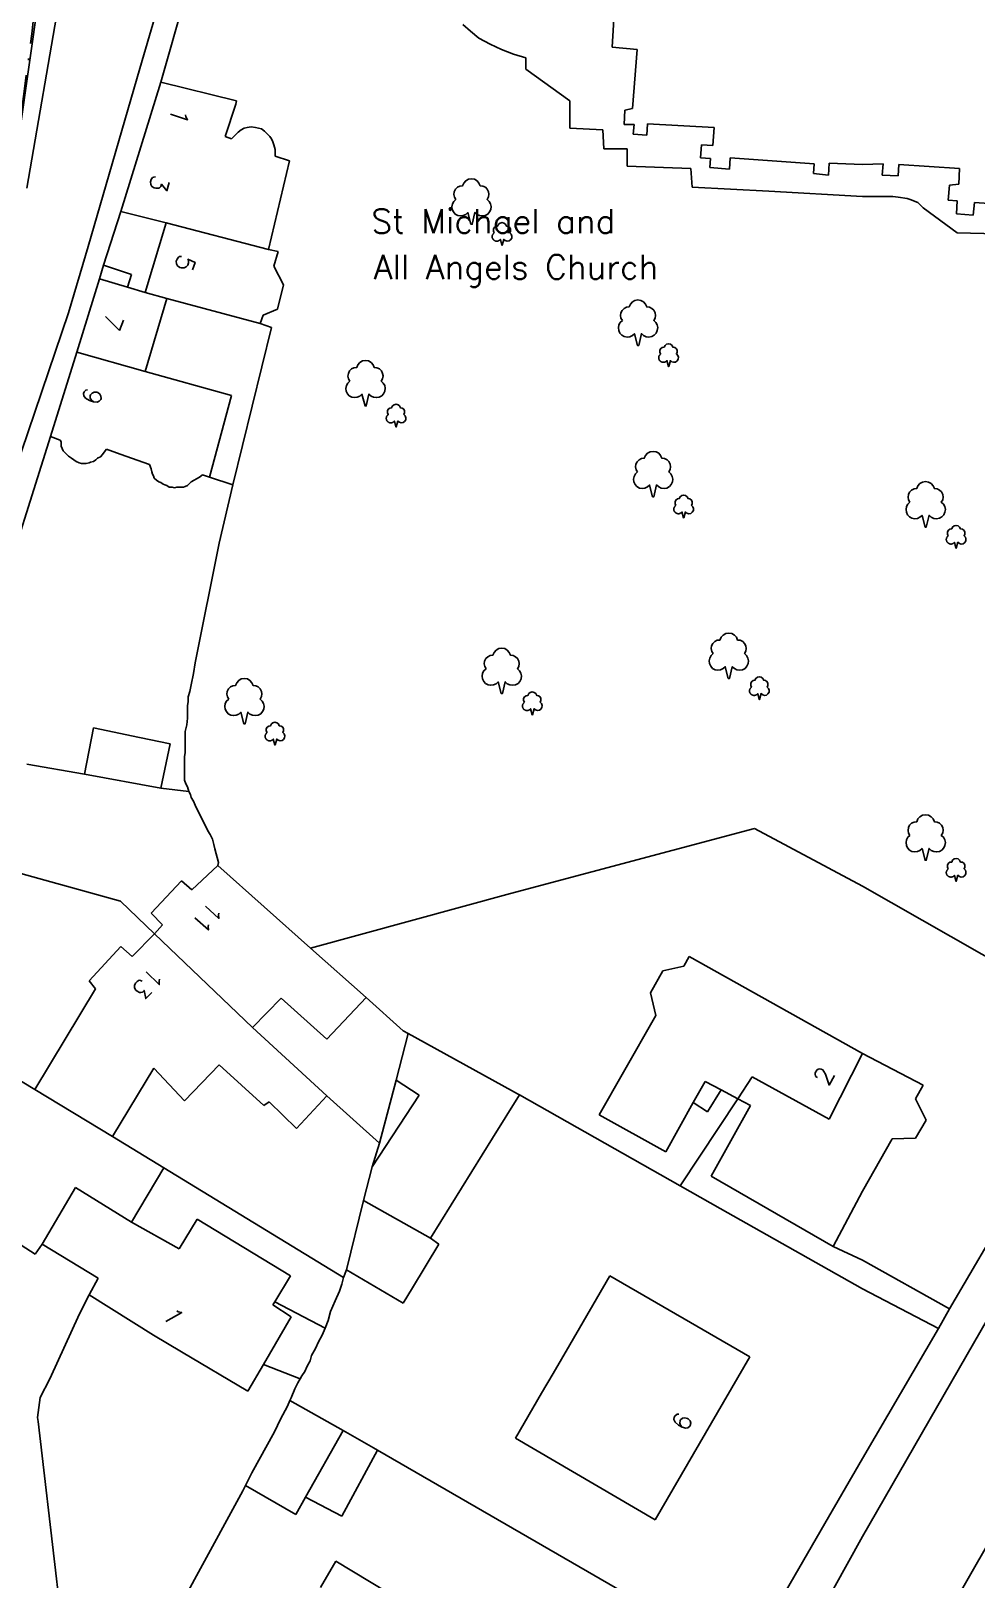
# Model space of a CAD drawing. Extents: x 427500 to 429848, y 434500 to 436505.
# Drawn here: x 427945.1 to 428007.5, y 435855 to 435957.2 of the extents above; entities that cross this region are included whole.
import ezdxf

# ---------------------------------------------------------------- set-up
doc = ezdxf.new("R2010")
doc.units = 0
doc.linetypes.add('Dash-Dot', pattern=[6, 4, -1, 0, -1])
doc.layers.add('LPTIP_Ex_Base', color=8, linetype='Continuous')
doc.styles.add('MtXpl_Romans', font='romans__.ttf')

msp = doc.modelspace()

# ---------------------------------------------------------------- linework, layer by layer
at = {"layer": 'LPTIP_Ex_Base', "color": 251, "true_color": 0x636466}
for p, q in [((427956.5, 435963.95), (427953.65, 435953.85)), ((427952.25, 435954.75), (427954.85, 435963.55)), ((427983.45, 435956.15), (427983.85, 435962.65)), ((427944.29, 435950.35), (427945.82, 435961.11)), ((427947.15, 435960.5), (427944.79, 435946.85)), ((427974.1, 435957.2), (427973.6, 435957.65)), ((427974.65, 435956.75), (427974.1, 435957.2)), ((427975.4, 435956.35), (427974.65, 435956.75)), ((427976.15, 435956), (427975.4, 435956.35)), ((427976.95, 435955.7), (427976.15, 435956)), ((427977.75, 435955.45), (427976.95, 435955.7)), ((427977.75, 435954.7), (427977.75, 435955.45)), ((427985.1, 435956), (427983.45, 435956.15)), ((427984.8, 435952.1), (427985.1, 435956)), ((427948.85, 435943), (427952.25, 435954.75)), ((427980.65, 435952.6), (427977.75, 435954.7)), ((427951, 435945.3), (427953.65, 435953.85)), ((427953.65, 435953.85), (427958.65, 435952.6)), ((427958.59, 435952.4), (427957.9, 435950.25)), ((427958.65, 435952.6), (427958.59, 435952.4)), ((427980.65, 435950.8), (427980.65, 435952.6)), ((427984.25, 435951.05), (427984.3, 435952)), ((427984.3, 435952), (427984.8, 435952.1)), ((427958.3, 435950.1), (427958.75, 435950.55)), ((427958.75, 435950.55), (427958.95, 435950.7)), ((427958.95, 435950.7), (427959.15, 435950.8)), ((427959.15, 435950.8), (427959.35, 435950.85)), ((427959.35, 435950.85), (427959.6, 435950.9)), ((427959.6, 435950.9), (427959.9, 435950.85)), ((427959.9, 435950.85), (427960.3, 435950.75)), ((427960.3, 435950.75), (427960.5, 435950.6)), ((427960.5, 435950.6), (427960.85, 435950.25)), ((427982.85, 435950.7), (427980.65, 435950.8)), ((427982.9, 435949.45), (427982.85, 435950.7)), ((427984.9, 435951.05), (427984.25, 435951.05)), ((427984.85, 435950.4), (427984.9, 435951.05)), ((427985.75, 435950.35), (427984.85, 435950.4)), ((427985.8, 435951.1), (427985.75, 435950.35)), ((427990.2, 435950.85), (427985.8, 435951.1)), ((427990.1, 435949.65), (427990.2, 435950.85)), ((427957.9, 435950.25), (427958.3, 435950.1)), ((427960.85, 435950.25), (427960.95, 435950.1)), ((427960.95, 435950.1), (427961.05, 435949.9)), ((427961.05, 435949.9), (427961.1, 435949.7)), ((427961.1, 435949.7), (427961.2, 435949.4)), ((427961.2, 435949.4), (427961.2, 435948.95)), ((427984.45, 435949.45), (427982.9, 435949.45)), ((427984.45, 435948.3), (427984.45, 435949.45)), ((427989.3, 435948.85), (427989.35, 435949.7)), ((427989.35, 435949.7), (427990.1, 435949.65)), ((427962.15, 435948.65), (427960.75, 435942.8)), ((427961.2, 435948.95), (427962.15, 435948.65)), ((427988.65, 435948.15), (427984.45, 435948.3)), ((427989.95, 435948.8), (427989.3, 435948.85)), ((427989.9, 435948.2), (427989.95, 435948.8)), ((427991.25, 435948.85), (427991.2, 435948.1)), ((427996.8, 435948.45), (427991.25, 435948.85)), ((427996.75, 435947.8), (427996.8, 435948.45)), ((427997.8, 435948.5), (427997.75, 435947.7)), ((428000, 435948.4), (427997.8, 435948.5)), ((428001.35, 435948.45), (428000, 435948.4)), ((428001.3, 435947.7), (428001.35, 435948.45)), ((428002.4, 435948.4), (428002.35, 435947.65)), ((428006.4, 435948.15), (428002.4, 435948.4)), ((427988.75, 435946.9), (427988.65, 435948.15)), ((427991.2, 435948.1), (427989.9, 435948.2)), ((427997.75, 435947.7), (427996.75, 435947.8)), ((428002.35, 435947.65), (428001.3, 435947.7)), ((428006.35, 435947.1), (428006.4, 435948.15)), ((427993.8, 435946.65), (427988.75, 435946.9)), ((428000, 435946.3), (427993.8, 435946.65)), ((428002, 435946.3), (428000, 435946.3)), ((428002.35, 435946.25), (428002, 435946.3)), ((428002.95, 435946.15), (428002.35, 435946.25)), ((428005.65, 435946.05), (428005.75, 435947.05)), ((428005.75, 435947.05), (428006.35, 435947.1)), ((427951, 435945.3), (427949.85, 435941.75)), ((427954, 435944.55), (427951, 435945.3)), ((428003.15, 435946.1), (428002.95, 435946.15)), ((428003.65, 435945.9), (428003.15, 435946.1)), ((428004, 435945.55), (428003.65, 435945.9)), ((428006.25, 435943.9), (428004, 435945.55)), ((428006.25, 435946), (428005.65, 435946.05)), ((428006.2, 435945.15), (428006.25, 435946)), ((428007.4, 435945.9), (428007.3, 435945.05)), ((428009.6, 435945.75), (428007.4, 435945.9)), ((427952.6, 435939.95), (427954, 435944.55)), ((427960.75, 435942.8), (427954, 435944.55)), ((428050.05, 435944.9), (428000, 435857.8)), ((428007.3, 435945.05), (428006.2, 435945.15)), ((428015, 435943.65), (428006.25, 435943.9)), ((427947.55, 435938.6), (427948.85, 435943)), ((427960.75, 435942.8), (427961.4, 435942.65)), ((427961.4, 435942.65), (427961.1, 435941.7)), ((427949.6, 435940.85), (427949.85, 435941.75)), ((427949.85, 435941.75), (427951.7, 435941.15)), ((427951.7, 435941.15), (427951.45, 435940.3)), ((427961.1, 435941.7), (427961.75, 435940.45)), ((427948.09, 435936), (427949.6, 435940.85)), ((427949.6, 435940.85), (427951.45, 435940.3)), ((427951.45, 435940.3), (427952.6, 435939.95)), ((427961.75, 435940.45), (427961.35, 435938.85)), ((427952.6, 435939.95), (427954.05, 435939.55)), ((427954.05, 435939.55), (427952.6, 435934.74)), ((427954.05, 435939.55), (427960.2, 435937.9)), ((427944, 435928.15), (427947.55, 435938.6)), ((427960.4, 435938.45), (427960.2, 435937.9)), ((427961.35, 435938.85), (427960.4, 435938.45)), ((427960.95, 435937.65), (427958.4, 435927.25)), ((427960.2, 435937.9), (427960.95, 435937.65)), ((428000, 435842.85), (428053.87, 435936.99)), ((427946.35, 435930.45), (427948.09, 435936)), ((427952.6, 435934.74), (427948.09, 435936)), ((427958.3, 435933.15), (427952.6, 435934.74)), ((427956.85, 435927.75), (427958.3, 435933.15)), ((427946.35, 435930.45), (427941.58, 435915.3)), ((427947, 435930.2), (427946.35, 435930.45)), ((427947.05, 435930.1), (427947, 435930.2)), ((427947.05, 435929.8), (427947.05, 435930.1)), ((427947.2, 435929.5), (427947.05, 435929.8)), ((427947.55, 435929.15), (427947.2, 435929.5)), ((427947.75, 435929), (427947.55, 435929.15)), ((427948.05, 435928.8), (427947.75, 435929)), ((427949.35, 435928.9), (427949.2, 435928.8)), ((427949.45, 435929), (427949.35, 435928.9)), ((427949.65, 435929.1), (427949.45, 435929)), ((427949.8, 435929.25), (427949.65, 435929.1)), ((427949.9, 435929.4), (427949.8, 435929.25)), ((427950.05, 435929.6), (427949.9, 435929.4)), ((427950.95, 435929.28), (427950.05, 435929.6)), ((427952.9, 435928.6), (427950.95, 435929.28)), ((427948.25, 435928.7), (427948.05, 435928.8)), ((427948.4, 435928.65), (427948.25, 435928.7)), ((427948.7, 435928.65), (427948.4, 435928.65)), ((427948.9, 435928.7), (427948.7, 435928.65)), ((427949, 435928.75), (427948.9, 435928.7)), ((427949.2, 435928.8), (427949, 435928.75)), ((427953, 435928.3), (427952.9, 435928.6)), ((427953.05, 435928.1), (427953, 435928.3)), ((427953.1, 435927.95), (427953.05, 435928.1)), ((427953.15, 435927.85), (427953.1, 435927.95)), ((427953.2, 435927.7), (427953.15, 435927.85)), ((427956.4, 435927.9), (427956.2, 435927.75)), ((427956.85, 435927.75), (427956.4, 435927.9)), ((427953.35, 435927.55), (427953.2, 435927.7)), ((427953.5, 435927.45), (427953.35, 435927.55)), ((427953.65, 435927.4), (427953.5, 435927.45)), ((427953.8, 435927.3), (427953.65, 435927.4)), ((427953.9, 435927.25), (427953.8, 435927.3)), ((427954.05, 435927.2), (427953.9, 435927.25)), ((427954.2, 435927.1), (427954.05, 435927.2)), ((427954.4, 435927.1), (427954.2, 435927.1)), ((427954.55, 435927.05), (427954.4, 435927.1)), ((427954.7, 435927.1), (427954.55, 435927.05)), ((427955.15, 435927.1), (427954.7, 435927.1)), ((427955.25, 435927.15), (427955.15, 435927.1)), ((427955.4, 435927.2), (427955.25, 435927.15)), ((427955.65, 435927.45), (427955.4, 435927.2)), ((427955.85, 435927.55), (427955.65, 435927.45)), ((427956, 435927.65), (427955.85, 435927.55)), ((427956.2, 435927.75), (427956, 435927.65)), ((427958.4, 435927.25), (427956.85, 435927.75)), ((427958.4, 435927.25), (427957.5, 435923.4)), ((427957.5, 435923.4), (427955.9, 435915.5)), ((427955.8, 435914.8), (427955.65, 435914.05)), ((427955.9, 435915.5), (427955.8, 435914.8)), ((427955.55, 435913.6), (427955.45, 435913.25)), ((427955.65, 435914.05), (427955.55, 435913.6)), ((427955.45, 435912.95), (427955.4, 435912.65)), ((427955.4, 435912.65), (427955.4, 435911.85)), ((427955.45, 435913.25), (427955.45, 435912.95)), ((427955.4, 435911.85), (427955.35, 435911.4)), ((427949.2, 435911.2), (427948.6, 435908.13)), ((427952.24, 435910.57), (427949.2, 435911.2)), ((427954.25, 435910.15), (427952.24, 435910.57)), ((427955.35, 435911.4), (427955.25, 435910.95)), ((427955.25, 435910.95), (427955.25, 435909.55)), ((427953.64, 435907.22), (427954.25, 435910.15)), ((427955.25, 435909.55), (427955.2, 435909.3)), ((427948.6, 435908.13), (427944.78, 435908.81)), ((427955.2, 435909.3), (427955.2, 435907.75)), ((427953.64, 435907.22), (427948.6, 435908.13)), ((427955.2, 435907.75), (427955.3, 435907.5)), ((427955.3, 435907.5), (427955.4, 435907.3)), ((427955.5, 435907), (427953.64, 435907.22)), ((427955.4, 435907.3), (427955.5, 435907)), ((427955.5, 435907), (427955.6, 435906.8)), ((427955.6, 435906.8), (427955.65, 435906.6)), ((427955.65, 435906.6), (427955.8, 435906.35)), ((427955.8, 435906.35), (427955.9, 435906.1)), ((427955.9, 435906.1), (427956.75, 435904.4)), ((427956.75, 435904.4), (427956.9, 435904.15)), ((427976.75, 435900.25), (427992.85, 435904.55)), ((427992.85, 435904.55), (428000, 435900.75)), ((427950.97, 435899.76), (427937.8, 435903.42)), ((427956.9, 435904.15), (427957.05, 435903.85)), ((427957.05, 435903.85), (427957.15, 435903.5)), ((427957.15, 435903.5), (427957.2, 435903.2)), ((427957.2, 435903.2), (427957.45, 435902.3)), ((427957.45, 435902.3), (427957.4, 435902.1)), ((427955.7, 435900.5), (427957.4, 435902.1)), ((427957.4, 435902.1), (427963.54, 435896.65)), ((427953, 435898.95), (427955, 435901.1)), ((427955, 435901.1), (427955.7, 435900.5)), ((427963.54, 435896.65), (427976.75, 435900.25)), ((428000, 435900.75), (428016.53, 435891.32)), ((427953.23, 435897.6), (427950.97, 435899.76)), ((427953.75, 435898.2), (427953, 435898.95)), ((427953.23, 435897.6), (427953.75, 435898.2)), ((427951.75, 435896.1), (427953.23, 435897.6)), ((427959.7, 435891.4), (427953.23, 435897.6)), ((427948.9, 435894.5), (427951, 435896.75)), ((427951, 435896.75), (427951.75, 435896.1)), ((427963.54, 435896.65), (427967.2, 435893.4)), ((427986.8, 435895.15), (427986, 435893.7)), ((427988.2, 435895.45), (427986.8, 435895.15)), ((427988.55, 435896.1), (427988.2, 435895.45)), ((428000, 435889.7), (427988.55, 435896.1)), ((427949.33, 435893.97), (427948.9, 435894.5)), ((427945.31, 435887.31), (427949.33, 435893.97)), ((427961.6, 435893.35), (427959.7, 435891.4)), ((427964.6, 435890.65), (427961.6, 435893.35)), ((427967.2, 435893.4), (427964.6, 435890.65)), ((427969.65, 435891.2), (427967.2, 435893.4)), ((427986, 435893.7), (427986.35, 435892.2)), ((427986.35, 435892.2), (427984.2, 435888.45)), ((427959.7, 435891.4), (427964.6, 435886.9)), ((427969.99, 435891.01), (427969.65, 435891.2)), ((428005.75, 435872.82), (428016.53, 435891.32)), ((427940.2, 435890.4), (427945.31, 435887.31)), ((427969.18, 435887.94), (427969.99, 435891.01)), ((427976.8, 435887.25), (427969.99, 435891.01)), ((427997.8, 435885.35), (428000, 435889.7)), ((428004, 435887.6), (428000, 435889.7)), ((427953.17, 435888.72), (427950.44, 435884.21)), ((427955.2, 435886.57), (427953.17, 435888.72)), ((427957.5, 435888.95), (427955.2, 435886.57)), ((427960.45, 435886.25), (427957.5, 435888.95)), ((427984.2, 435888.45), (427982.6, 435885.65)), ((427991.75, 435886.71), (427992.7, 435888.15)), ((427992.7, 435888.15), (427997.8, 435885.35)), ((427945.31, 435887.31), (427950.44, 435884.21)), ((427967.6, 435882.2), (427970.7, 435886.95)), ((427968.08, 435883.77), (427969.18, 435887.94)), ((427970.7, 435886.95), (427969.18, 435887.94)), ((427977.33, 435886.96), (427975.55, 435884.1)), ((427977.2, 435887.03), (427976.8, 435887.25)), ((427977.33, 435886.96), (427977.2, 435887.03)), ((427987.95, 435880.95), (427977.33, 435886.96)), ((427988.8, 435886.45), (427989.6, 435887.85)), ((427989.6, 435887.85), (427990.65, 435887.3)), ((427990.65, 435887.3), (427989.75, 435885.85)), ((427990.65, 435887.3), (427991.75, 435886.71)), ((428003.5, 435886.7), (428004, 435887.6)), ((427960.8, 435886.5), (427960.45, 435886.25)), ((427962.6, 435884.75), (427960.8, 435886.5)), ((427964.6, 435886.9), (427962.6, 435884.75)), ((427968.08, 435883.77), (427964.6, 435886.9)), ((427987, 435883.2), (427988.8, 435886.45)), ((427991.75, 435886.71), (427987.95, 435880.95)), ((427989.75, 435885.85), (427988.8, 435886.45)), ((427992.6, 435886.25), (427990, 435881.6)), ((427991.75, 435886.71), (427992.6, 435886.25)), ((428004.2, 435885.3), (428003.5, 435886.7)), ((427982.6, 435885.65), (427987, 435883.2)), ((428003.5, 435884.1), (428004.2, 435885.3)), ((427950.44, 435884.21), (427953.85, 435882.15)), ((427975.55, 435884.1), (427971.45, 435877.5)), ((428000, 435880.6), (428001.95, 435884.05)), ((428001.95, 435884.05), (428003.5, 435884.1)), ((427967.6, 435882.2), (427968.08, 435883.77)), ((427953.85, 435882.15), (427951.7, 435878.55)), ((427953.85, 435882.15), (427965.7, 435874.9)), ((427967.04, 435879.98), (427967.6, 435882.2)), ((427945.8, 435877.1), (427948, 435880.85)), ((427948, 435880.85), (427951.7, 435878.55)), ((427990.6, 435879.45), (427987.95, 435880.95)), ((427990, 435881.6), (427998.05, 435876.95)), ((427965.9, 435875.4), (427967.04, 435879.98)), ((427971.45, 435877.5), (427967.04, 435879.98)), ((427998.05, 435876.95), (428000, 435880.6)), ((427945.35, 435876.45), (427940.75, 435879.35)), ((428000, 435874.15), (427990.6, 435879.45)), ((427951.7, 435878.55), (427954.85, 435876.8)), ((427954.85, 435876.8), (427956.05, 435878.75)), ((427956.05, 435878.75), (427962.2, 435875)), ((427945.8, 435877.1), (427945.35, 435876.45)), ((427949.5, 435874.85), (427945.8, 435877.1)), ((427972, 435877.1), (427970.26, 435874.21)), ((427971.45, 435877.5), (427972, 435877.1)), ((427998.05, 435876.95), (428000, 435876.05)), ((428000, 435876.05), (428005.75, 435872.82)), ((427948.9, 435873.75), (427949.5, 435874.85)), ((427962.2, 435875), (427961.17, 435873.29)), ((427965.7, 435874.9), (427965.6, 435874.45)), ((427965.9, 435875.4), (427965.7, 435874.9)), ((427969.65, 435873.2), (427965.9, 435875.4)), ((427980.65, 435870.45), (427983.3, 435875)), ((427983.3, 435875), (427992.55, 435869.65)), ((427948.27, 435872.51), (427948.9, 435873.75)), ((427953.15, 435871.1), (427948.9, 435873.75)), ((427965.45, 435874), (427965.15, 435873.35)), ((427965.6, 435874.45), (427965.45, 435874)), ((427970.26, 435874.21), (427969.65, 435873.2)), ((428005.01, 435871.54), (428000, 435874.15)), ((427961.17, 435873.29), (427961.05, 435873.1)), ((427961.05, 435873.1), (427962.25, 435872.3)), ((427961.17, 435873.29), (427964.5, 435871.55)), ((427964.85, 435872.65), (427964.7, 435872.05)), ((427965.15, 435873.35), (427964.85, 435872.65)), ((428005.01, 435871.54), (428005.75, 435872.82)), ((427946.3, 435868.21), (427948.27, 435872.51)), ((427962.25, 435872.3), (427960.42, 435869.16)), ((427964.7, 435872.05), (427964.5, 435871.55)), ((427955, 435870), (427953.15, 435871.1)), ((427964.05, 435870.65), (427963.85, 435870.2)), ((427964.3, 435871.1), (427964.05, 435870.65)), ((427964.5, 435871.55), (427964.3, 435871.1)), ((428005.01, 435871.54), (428000, 435862.95)), ((427959.4, 435867.4), (427955, 435870)), ((427963.6, 435869.75), (427963.5, 435869.4)), ((427963.85, 435870.2), (427963.6, 435869.75)), ((427979.55, 435868.55), (427980.65, 435870.45)), ((427992.55, 435869.65), (427986.3, 435858.9)), ((427960.42, 435869.16), (427959.4, 435867.4)), ((427962.84, 435868.2), (427960.42, 435869.16)), ((427963.15, 435868.7), (427962.95, 435868.4)), ((427963.3, 435869.05), (427963.15, 435868.7)), ((427963.5, 435869.4), (427963.3, 435869.05)), ((427978.8, 435867.25), (427979.55, 435868.55)), ((427945.67, 435866.97), (427946.3, 435868.21)), ((427962.5, 435867.55), (427962.25, 435866.95)), ((427962.7, 435867.95), (427962.5, 435867.55)), ((427962.84, 435868.2), (427962.7, 435867.95)), ((427962.95, 435868.4), (427962.84, 435868.2)), ((427945.5, 435865.65), (427945.67, 435866.97)), ((427962.17, 435866.78), (427962, 435866.4)), ((427962.25, 435866.95), (427962.17, 435866.78)), ((427965.69, 435864.79), (427962.17, 435866.78)), ((427977.08, 435864.28), (427978.8, 435867.25)), ((427945.55, 435865.4), (427945.5, 435865.65)), ((427961.55, 435865.55), (427961.15, 435864.7)), ((427962, 435866.4), (427961.55, 435865.55)), ((427946.75, 435855), (427945.55, 435865.4)), ((427961.15, 435864.7), (427959.65, 435862)), ((427963.2, 435860.4), (427965.69, 435864.79)), ((427967.7, 435863.65), (427965.69, 435864.79)), ((427965.59, 435859.13), (427967.95, 435863.5)), ((427967.95, 435863.5), (427967.7, 435863.65)), ((427974.47, 435859.74), (427967.95, 435863.5)), ((427986.3, 435858.9), (427977.08, 435864.28)), ((428000, 435862.95), (427997.5, 435858.65)), ((427959.65, 435862), (427959.23, 435861.16)), ((427959.05, 435860.8), (427958.4, 435859.6)), ((427959.23, 435861.16), (427959.05, 435860.8)), ((427959.23, 435861.16), (427962.55, 435859.25)), ((427962.55, 435859.25), (427963.2, 435860.4)), ((427963.2, 435860.4), (427965.59, 435859.13)), ((427958.4, 435859.6), (427954.92, 435853.21)), ((427992.2, 435849.5), (427974.47, 435859.74)), ((427997.5, 435858.65), (427992.2, 435849.5)), ((428000, 435857.8), (427996.15, 435850.9)), ((427964.19, 435854.42), (427965.21, 435856.17)), ((427965.21, 435856.17), (427973.6, 435851.1)), ((427947.55, 435848.35), (427946.75, 435855))]:
    msp.add_line(p, q, dxfattribs=at)
at = {"layer": 'LPTIP_Ex_Base', "linetype": 'Dash-Dot', "flags": 128}
msp.add_lwpolyline([(427944.23, 435950.35), (427944.65, 435953.57), (427945.13, 435957.04), (427945.52, 435960.76), (427945.27, 435961.61), (427944.17, 435962.08), (427940.6, 435961.22), (427938.75, 435960.78)], dxfattribs=at)
at = {"layer": 'LPTIP_Ex_Base', "color": 251, "true_color": 0x636466}
for points in [[(427973.13, 435946.1), (427972.99, 435945.97), (427972.9, 435945.81), (427972.87, 435945.62), (427972.89, 435945.44), (427972.97, 435945.27), (427973.09, 435945.13), (427973.26, 435945.04), (427973.44, 435945.01), (427973.62, 435945.03), (427973.79, 435945.11), (427973.93, 435945.23), (427973.93, 435945.23), (427974.13, 435944.46), (427974.21, 435944.46), (427974.39, 435945.24), (427974.39, 435945.24), (427974.53, 435945.11), (427974.7, 435945.03), (427974.89, 435945.01), (427975.07, 435945.04), (427975.24, 435945.13), (427975.36, 435945.27), (427975.44, 435945.44), (427975.47, 435945.63), (427975.43, 435945.81), (427975.34, 435945.97), (427975.2, 435946.1), (427975.29, 435946.26), (427975.32, 435946.44), (427975.29, 435946.61), (427975.21, 435946.78), (427975.08, 435946.9), (427974.92, 435946.98), (427974.74, 435947), (427974.74, 435947), (427974.66, 435947.18), (427974.53, 435947.33), (427974.36, 435947.43), (427974.16, 435947.46), (427973.96, 435947.43), (427973.79, 435947.33), (427973.66, 435947.18), (427973.58, 435947), (427973.4, 435946.98), (427973.24, 435946.9), (427973.11, 435946.77), (427973.03, 435946.61), (427973, 435946.43), (427973.04, 435946.25), (427973.13, 435946.1)], [(427975.66, 435943.89), (427975.65, 435943.88), (427975.63, 435943.86), (427975.62, 435943.85), (427975.61, 435943.84), (427975.6, 435943.82), (427975.59, 435943.81), (427975.58, 435943.79), (427975.57, 435943.78), (427975.56, 435943.76), (427975.55, 435943.74), (427975.54, 435943.72), (427975.54, 435943.71), (427975.54, 435943.69), (427975.53, 435943.67), (427975.53, 435943.65), (427975.53, 435943.63), (427975.53, 435943.61), (427975.54, 435943.59), (427975.54, 435943.58), (427975.54, 435943.56), (427975.55, 435943.54), (427975.56, 435943.52), (427975.57, 435943.51), (427975.57, 435943.49), (427975.58, 435943.47), (427975.59, 435943.46), (427975.61, 435943.44), (427975.62, 435943.43), (427975.63, 435943.42), (427975.65, 435943.41), (427975.66, 435943.4), (427975.68, 435943.39), (427975.69, 435943.38), (427975.71, 435943.37), (427975.73, 435943.36), (427975.75, 435943.35), (427975.76, 435943.35), (427975.78, 435943.35), (427975.8, 435943.34), (427975.82, 435943.34), (427975.84, 435943.34), (427975.86, 435943.34), (427975.88, 435943.34), (427975.89, 435943.35), (427975.91, 435943.35), (427975.93, 435943.36), (427975.95, 435943.36), (427975.96, 435943.37), (427975.98, 435943.38), (427976, 435943.39), (427976.01, 435943.4), (427976.03, 435943.41), (427976.04, 435943.43), (427976.05, 435943.44), (427976.07, 435943.46), (427976.07, 435943.46), (427976.17, 435943.07), (427976.19, 435943.07), (427976.3, 435943.46), (427976.3, 435943.46), (427976.4, 435943.38), (427976.52, 435943.34), (427976.65, 435943.36), (427976.75, 435943.44), (427976.82, 435943.55), (427976.83, 435943.68), (427976.79, 435943.8), (427976.7, 435943.89), (427976.75, 435944), (427976.75, 435944.13), (427976.7, 435944.24), (427976.59, 435944.32), (427976.47, 435944.34), (427976.41, 435944.46), (427976.31, 435944.54), (427976.18, 435944.57), (427976.05, 435944.54), (427975.95, 435944.46), (427975.89, 435944.34), (427975.77, 435944.32), (427975.66, 435944.24), (427975.61, 435944.13), (427975.61, 435944), (427975.66, 435943.89)], [(427984.13, 435938.1), (427983.99, 435937.97), (427983.9, 435937.81), (427983.87, 435937.62), (427983.89, 435937.44), (427983.97, 435937.27), (427984.09, 435937.13), (427984.26, 435937.04), (427984.44, 435937.01), (427984.62, 435937.03), (427984.79, 435937.11), (427984.93, 435937.23), (427984.93, 435937.23), (427985.13, 435936.46), (427985.21, 435936.46), (427985.39, 435937.24), (427985.39, 435937.24), (427985.53, 435937.11), (427985.7, 435937.03), (427985.89, 435937.01), (427986.07, 435937.04), (427986.24, 435937.13), (427986.36, 435937.27), (427986.44, 435937.44), (427986.47, 435937.63), (427986.43, 435937.81), (427986.34, 435937.97), (427986.2, 435938.1), (427986.29, 435938.26), (427986.32, 435938.44), (427986.29, 435938.61), (427986.21, 435938.78), (427986.08, 435938.9), (427985.92, 435938.98), (427985.74, 435939), (427985.74, 435939), (427985.66, 435939.18), (427985.53, 435939.33), (427985.36, 435939.43), (427985.16, 435939.46), (427984.96, 435939.43), (427984.79, 435939.33), (427984.66, 435939.18), (427984.58, 435939), (427984.4, 435938.98), (427984.24, 435938.9), (427984.11, 435938.77), (427984.03, 435938.61), (427984, 435938.43), (427984.04, 435938.25), (427984.13, 435938.1)], [(427986.66, 435935.89), (427986.65, 435935.88), (427986.63, 435935.86), (427986.62, 435935.85), (427986.61, 435935.84), (427986.6, 435935.82), (427986.59, 435935.81), (427986.58, 435935.79), (427986.57, 435935.78), (427986.56, 435935.76), (427986.55, 435935.74), (427986.54, 435935.72), (427986.54, 435935.71), (427986.54, 435935.69), (427986.53, 435935.67), (427986.53, 435935.65), (427986.53, 435935.63), (427986.53, 435935.61), (427986.54, 435935.59), (427986.54, 435935.58), (427986.54, 435935.56), (427986.55, 435935.54), (427986.56, 435935.52), (427986.57, 435935.51), (427986.57, 435935.49), (427986.58, 435935.47), (427986.59, 435935.46), (427986.61, 435935.44), (427986.62, 435935.43), (427986.63, 435935.42), (427986.65, 435935.41), (427986.66, 435935.4), (427986.68, 435935.39), (427986.69, 435935.38), (427986.71, 435935.37), (427986.73, 435935.36), (427986.75, 435935.35), (427986.76, 435935.35), (427986.78, 435935.35), (427986.8, 435935.34), (427986.82, 435935.34), (427986.84, 435935.34), (427986.86, 435935.34), (427986.88, 435935.34), (427986.89, 435935.35), (427986.91, 435935.35), (427986.93, 435935.36), (427986.95, 435935.36), (427986.96, 435935.37), (427986.98, 435935.38), (427987, 435935.39), (427987.01, 435935.4), (427987.03, 435935.41), (427987.04, 435935.43), (427987.05, 435935.44), (427987.07, 435935.46), (427987.07, 435935.46), (427987.17, 435935.07), (427987.19, 435935.07), (427987.3, 435935.46), (427987.3, 435935.46), (427987.4, 435935.38), (427987.52, 435935.34), (427987.65, 435935.36), (427987.75, 435935.44), (427987.82, 435935.55), (427987.83, 435935.68), (427987.79, 435935.8), (427987.7, 435935.89), (427987.75, 435936), (427987.75, 435936.13), (427987.7, 435936.24), (427987.59, 435936.32), (427987.47, 435936.34), (427987.41, 435936.46), (427987.31, 435936.54), (427987.18, 435936.57), (427987.05, 435936.54), (427986.95, 435936.46), (427986.89, 435936.34), (427986.77, 435936.32), (427986.66, 435936.24), (427986.61, 435936.13), (427986.61, 435936), (427986.66, 435935.89)], [(427966.13, 435934.1), (427965.99, 435933.97), (427965.9, 435933.81), (427965.87, 435933.62), (427965.89, 435933.44), (427965.97, 435933.27), (427966.09, 435933.13), (427966.26, 435933.04), (427966.44, 435933.01), (427966.62, 435933.03), (427966.79, 435933.11), (427966.93, 435933.23), (427966.93, 435933.23), (427967.13, 435932.46), (427967.21, 435932.46), (427967.39, 435933.24), (427967.39, 435933.24), (427967.53, 435933.11), (427967.7, 435933.03), (427967.89, 435933.01), (427968.07, 435933.04), (427968.24, 435933.13), (427968.36, 435933.27), (427968.44, 435933.44), (427968.47, 435933.63), (427968.43, 435933.81), (427968.34, 435933.97), (427968.2, 435934.1), (427968.29, 435934.26), (427968.32, 435934.44), (427968.29, 435934.61), (427968.21, 435934.78), (427968.08, 435934.9), (427967.92, 435934.98), (427967.74, 435935), (427967.74, 435935), (427967.66, 435935.18), (427967.53, 435935.33), (427967.36, 435935.43), (427967.16, 435935.46), (427966.96, 435935.43), (427966.79, 435935.33), (427966.66, 435935.18), (427966.58, 435935), (427966.4, 435934.98), (427966.24, 435934.9), (427966.11, 435934.77), (427966.03, 435934.61), (427966, 435934.43), (427966.04, 435934.25), (427966.13, 435934.1)], [(427968.66, 435931.89), (427968.65, 435931.88), (427968.63, 435931.86), (427968.62, 435931.85), (427968.61, 435931.84), (427968.6, 435931.82), (427968.59, 435931.81), (427968.58, 435931.79), (427968.57, 435931.78), (427968.56, 435931.76), (427968.55, 435931.74), (427968.54, 435931.72), (427968.54, 435931.71), (427968.54, 435931.69), (427968.53, 435931.67), (427968.53, 435931.65), (427968.53, 435931.63), (427968.53, 435931.61), (427968.54, 435931.59), (427968.54, 435931.58), (427968.54, 435931.56), (427968.55, 435931.54), (427968.56, 435931.52), (427968.57, 435931.51), (427968.57, 435931.49), (427968.58, 435931.47), (427968.59, 435931.46), (427968.61, 435931.44), (427968.62, 435931.43), (427968.63, 435931.42), (427968.65, 435931.41), (427968.66, 435931.4), (427968.68, 435931.39), (427968.69, 435931.38), (427968.71, 435931.37), (427968.73, 435931.36), (427968.75, 435931.35), (427968.76, 435931.35), (427968.78, 435931.35), (427968.8, 435931.34), (427968.82, 435931.34), (427968.84, 435931.34), (427968.86, 435931.34), (427968.88, 435931.34), (427968.89, 435931.35), (427968.91, 435931.35), (427968.93, 435931.36), (427968.95, 435931.36), (427968.96, 435931.37), (427968.98, 435931.38), (427969, 435931.39), (427969.01, 435931.4), (427969.03, 435931.41), (427969.04, 435931.43), (427969.05, 435931.44), (427969.07, 435931.46), (427969.07, 435931.46), (427969.17, 435931.07), (427969.19, 435931.07), (427969.3, 435931.46), (427969.3, 435931.46), (427969.4, 435931.38), (427969.52, 435931.34), (427969.65, 435931.36), (427969.75, 435931.44), (427969.82, 435931.55), (427969.83, 435931.68), (427969.79, 435931.8), (427969.7, 435931.89), (427969.75, 435932), (427969.75, 435932.13), (427969.7, 435932.24), (427969.59, 435932.32), (427969.47, 435932.34), (427969.41, 435932.46), (427969.31, 435932.54), (427969.18, 435932.57), (427969.05, 435932.54), (427968.95, 435932.46), (427968.89, 435932.34), (427968.77, 435932.32), (427968.66, 435932.24), (427968.61, 435932.13), (427968.61, 435932), (427968.66, 435931.89)], [(427985.13, 435928.1), (427984.99, 435927.97), (427984.9, 435927.81), (427984.87, 435927.62), (427984.89, 435927.44), (427984.97, 435927.27), (427985.09, 435927.13), (427985.26, 435927.04), (427985.44, 435927.01), (427985.62, 435927.03), (427985.79, 435927.11), (427985.93, 435927.23), (427985.93, 435927.23), (427986.13, 435926.46), (427986.21, 435926.46), (427986.39, 435927.24), (427986.39, 435927.24), (427986.53, 435927.11), (427986.7, 435927.03), (427986.89, 435927.01), (427987.07, 435927.04), (427987.24, 435927.13), (427987.36, 435927.27), (427987.44, 435927.44), (427987.47, 435927.63), (427987.43, 435927.81), (427987.34, 435927.97), (427987.2, 435928.1), (427987.29, 435928.26), (427987.32, 435928.44), (427987.29, 435928.61), (427987.21, 435928.78), (427987.08, 435928.9), (427986.92, 435928.98), (427986.74, 435929), (427986.74, 435929), (427986.66, 435929.18), (427986.53, 435929.33), (427986.36, 435929.43), (427986.16, 435929.46), (427985.96, 435929.43), (427985.79, 435929.33), (427985.66, 435929.18), (427985.58, 435929), (427985.4, 435928.98), (427985.24, 435928.9), (427985.11, 435928.77), (427985.03, 435928.61), (427985, 435928.43), (427985.04, 435928.25), (427985.13, 435928.1)], [(428003.13, 435926.1), (428002.99, 435925.97), (428002.9, 435925.81), (428002.87, 435925.62), (428002.89, 435925.44), (428002.97, 435925.27), (428003.09, 435925.13), (428003.26, 435925.04), (428003.44, 435925.01), (428003.62, 435925.03), (428003.79, 435925.11), (428003.93, 435925.23), (428003.93, 435925.23), (428004.13, 435924.46), (428004.21, 435924.46), (428004.39, 435925.24), (428004.39, 435925.24), (428004.53, 435925.11), (428004.7, 435925.03), (428004.89, 435925.01), (428005.07, 435925.04), (428005.24, 435925.13), (428005.36, 435925.27), (428005.44, 435925.44), (428005.47, 435925.63), (428005.43, 435925.81), (428005.34, 435925.97), (428005.2, 435926.1), (428005.29, 435926.26), (428005.32, 435926.44), (428005.29, 435926.61), (428005.21, 435926.78), (428005.08, 435926.9), (428004.92, 435926.98), (428004.74, 435927), (428004.74, 435927), (428004.66, 435927.18), (428004.53, 435927.33), (428004.36, 435927.43), (428004.16, 435927.46), (428003.96, 435927.43), (428003.79, 435927.33), (428003.66, 435927.18), (428003.58, 435927), (428003.4, 435926.98), (428003.24, 435926.9), (428003.11, 435926.77), (428003.03, 435926.61), (428003, 435926.43), (428003.04, 435926.25), (428003.13, 435926.1)], [(427987.66, 435925.89), (427987.65, 435925.88), (427987.63, 435925.86), (427987.62, 435925.85), (427987.61, 435925.84), (427987.6, 435925.82), (427987.59, 435925.81), (427987.58, 435925.79), (427987.57, 435925.78), (427987.56, 435925.76), (427987.55, 435925.74), (427987.54, 435925.72), (427987.54, 435925.71), (427987.54, 435925.69), (427987.53, 435925.67), (427987.53, 435925.65), (427987.53, 435925.63), (427987.53, 435925.61), (427987.54, 435925.59), (427987.54, 435925.58), (427987.54, 435925.56), (427987.55, 435925.54), (427987.56, 435925.52), (427987.57, 435925.51), (427987.57, 435925.49), (427987.58, 435925.47), (427987.59, 435925.46), (427987.61, 435925.44), (427987.62, 435925.43), (427987.63, 435925.42), (427987.65, 435925.41), (427987.66, 435925.4), (427987.68, 435925.39), (427987.69, 435925.38), (427987.71, 435925.37), (427987.73, 435925.36), (427987.75, 435925.35), (427987.76, 435925.35), (427987.78, 435925.35), (427987.8, 435925.34), (427987.82, 435925.34), (427987.84, 435925.34), (427987.86, 435925.34), (427987.88, 435925.34), (427987.89, 435925.35), (427987.91, 435925.35), (427987.93, 435925.36), (427987.95, 435925.36), (427987.96, 435925.37), (427987.98, 435925.38), (427988, 435925.39), (427988.01, 435925.4), (427988.03, 435925.41), (427988.04, 435925.43), (427988.05, 435925.44), (427988.07, 435925.46), (427988.07, 435925.46), (427988.17, 435925.07), (427988.19, 435925.07), (427988.3, 435925.46), (427988.3, 435925.46), (427988.4, 435925.38), (427988.52, 435925.34), (427988.65, 435925.36), (427988.75, 435925.44), (427988.82, 435925.55), (427988.83, 435925.68), (427988.79, 435925.8), (427988.7, 435925.89), (427988.75, 435926), (427988.75, 435926.13), (427988.7, 435926.24), (427988.59, 435926.32), (427988.47, 435926.34), (427988.41, 435926.46), (427988.31, 435926.54), (427988.18, 435926.57), (427988.05, 435926.54), (427987.95, 435926.46), (427987.89, 435926.34), (427987.77, 435926.32), (427987.66, 435926.24), (427987.61, 435926.13), (427987.61, 435926), (427987.66, 435925.89)], [(428005.66, 435923.89), (428005.65, 435923.88), (428005.63, 435923.86), (428005.62, 435923.85), (428005.61, 435923.84), (428005.6, 435923.82), (428005.59, 435923.81), (428005.58, 435923.79), (428005.57, 435923.78), (428005.56, 435923.76), (428005.55, 435923.74), (428005.54, 435923.72), (428005.54, 435923.71), (428005.54, 435923.69), (428005.53, 435923.67), (428005.53, 435923.65), (428005.53, 435923.63), (428005.53, 435923.61), (428005.54, 435923.59), (428005.54, 435923.58), (428005.54, 435923.56), (428005.55, 435923.54), (428005.56, 435923.52), (428005.57, 435923.51), (428005.57, 435923.49), (428005.58, 435923.47), (428005.59, 435923.46), (428005.61, 435923.44), (428005.62, 435923.43), (428005.63, 435923.42), (428005.65, 435923.41), (428005.66, 435923.4), (428005.68, 435923.39), (428005.69, 435923.38), (428005.71, 435923.37), (428005.73, 435923.36), (428005.75, 435923.35), (428005.76, 435923.35), (428005.78, 435923.35), (428005.8, 435923.34), (428005.82, 435923.34), (428005.84, 435923.34), (428005.86, 435923.34), (428005.88, 435923.34), (428005.89, 435923.35), (428005.91, 435923.35), (428005.93, 435923.36), (428005.95, 435923.36), (428005.96, 435923.37), (428005.98, 435923.38), (428006, 435923.39), (428006.01, 435923.4), (428006.03, 435923.41), (428006.04, 435923.43), (428006.05, 435923.44), (428006.07, 435923.46), (428006.07, 435923.46), (428006.17, 435923.07), (428006.19, 435923.07), (428006.3, 435923.46), (428006.3, 435923.46), (428006.4, 435923.38), (428006.52, 435923.34), (428006.65, 435923.36), (428006.75, 435923.44), (428006.82, 435923.55), (428006.83, 435923.68), (428006.79, 435923.8), (428006.7, 435923.89), (428006.75, 435924), (428006.75, 435924.13), (428006.7, 435924.24), (428006.59, 435924.32), (428006.47, 435924.34), (428006.41, 435924.46), (428006.31, 435924.54), (428006.18, 435924.57), (428006.05, 435924.54), (428005.95, 435924.46), (428005.89, 435924.34), (428005.77, 435924.32), (428005.66, 435924.24), (428005.61, 435924.13), (428005.61, 435924), (428005.66, 435923.89)], [(427990.13, 435916.1), (427989.99, 435915.97), (427989.9, 435915.81), (427989.87, 435915.62), (427989.89, 435915.44), (427989.97, 435915.27), (427990.09, 435915.13), (427990.26, 435915.04), (427990.44, 435915.01), (427990.62, 435915.03), (427990.79, 435915.11), (427990.93, 435915.23), (427990.93, 435915.23), (427991.13, 435914.46), (427991.21, 435914.46), (427991.39, 435915.24), (427991.39, 435915.24), (427991.53, 435915.11), (427991.7, 435915.03), (427991.89, 435915.01), (427992.07, 435915.04), (427992.24, 435915.13), (427992.36, 435915.27), (427992.44, 435915.44), (427992.47, 435915.63), (427992.43, 435915.81), (427992.34, 435915.97), (427992.2, 435916.1), (427992.29, 435916.26), (427992.32, 435916.44), (427992.29, 435916.61), (427992.21, 435916.78), (427992.08, 435916.9), (427991.92, 435916.98), (427991.74, 435917), (427991.74, 435917), (427991.66, 435917.18), (427991.53, 435917.33), (427991.36, 435917.43), (427991.16, 435917.46), (427990.96, 435917.43), (427990.79, 435917.33), (427990.66, 435917.18), (427990.58, 435917), (427990.4, 435916.98), (427990.24, 435916.9), (427990.11, 435916.77), (427990.03, 435916.61), (427990, 435916.43), (427990.04, 435916.25), (427990.13, 435916.1)], [(427975.13, 435915.1), (427974.99, 435914.97), (427974.9, 435914.81), (427974.87, 435914.62), (427974.89, 435914.44), (427974.97, 435914.27), (427975.09, 435914.13), (427975.26, 435914.04), (427975.44, 435914.01), (427975.62, 435914.03), (427975.79, 435914.11), (427975.93, 435914.23), (427975.93, 435914.23), (427976.13, 435913.46), (427976.21, 435913.46), (427976.39, 435914.24), (427976.39, 435914.24), (427976.53, 435914.11), (427976.7, 435914.03), (427976.89, 435914.01), (427977.07, 435914.04), (427977.24, 435914.13), (427977.36, 435914.27), (427977.44, 435914.44), (427977.47, 435914.63), (427977.43, 435914.81), (427977.34, 435914.97), (427977.2, 435915.1), (427977.29, 435915.26), (427977.32, 435915.44), (427977.29, 435915.61), (427977.21, 435915.78), (427977.08, 435915.9), (427976.92, 435915.98), (427976.74, 435916), (427976.74, 435916), (427976.66, 435916.18), (427976.53, 435916.33), (427976.36, 435916.43), (427976.16, 435916.46), (427975.96, 435916.43), (427975.79, 435916.33), (427975.66, 435916.18), (427975.58, 435916), (427975.4, 435915.98), (427975.24, 435915.9), (427975.11, 435915.77), (427975.03, 435915.61), (427975, 435915.43), (427975.04, 435915.25), (427975.13, 435915.1)], [(427992.66, 435913.89), (427992.65, 435913.88), (427992.63, 435913.86), (427992.62, 435913.85), (427992.61, 435913.84), (427992.6, 435913.82), (427992.59, 435913.81), (427992.58, 435913.79), (427992.57, 435913.78), (427992.56, 435913.76), (427992.55, 435913.74), (427992.54, 435913.72), (427992.54, 435913.71), (427992.54, 435913.69), (427992.53, 435913.67), (427992.53, 435913.65), (427992.53, 435913.63), (427992.53, 435913.61), (427992.54, 435913.59), (427992.54, 435913.58), (427992.54, 435913.56), (427992.55, 435913.54), (427992.56, 435913.52), (427992.57, 435913.51), (427992.57, 435913.49), (427992.58, 435913.47), (427992.59, 435913.46), (427992.61, 435913.44), (427992.62, 435913.43), (427992.63, 435913.42), (427992.65, 435913.41), (427992.66, 435913.4), (427992.68, 435913.39), (427992.69, 435913.38), (427992.71, 435913.37), (427992.73, 435913.36), (427992.75, 435913.35), (427992.76, 435913.35), (427992.78, 435913.35), (427992.8, 435913.34), (427992.82, 435913.34), (427992.84, 435913.34), (427992.86, 435913.34), (427992.88, 435913.34), (427992.89, 435913.35), (427992.91, 435913.35), (427992.93, 435913.36), (427992.95, 435913.36), (427992.96, 435913.37), (427992.98, 435913.38), (427993, 435913.39), (427993.01, 435913.4), (427993.03, 435913.41), (427993.04, 435913.43), (427993.05, 435913.44), (427993.07, 435913.46), (427993.07, 435913.46), (427993.17, 435913.07), (427993.19, 435913.07), (427993.3, 435913.46), (427993.3, 435913.46), (427993.4, 435913.38), (427993.52, 435913.34), (427993.65, 435913.36), (427993.75, 435913.44), (427993.82, 435913.55), (427993.83, 435913.68), (427993.79, 435913.8), (427993.7, 435913.89), (427993.75, 435914), (427993.75, 435914.13), (427993.7, 435914.24), (427993.59, 435914.32), (427993.47, 435914.34), (427993.41, 435914.46), (427993.31, 435914.54), (427993.18, 435914.57), (427993.05, 435914.54), (427992.95, 435914.46), (427992.89, 435914.34), (427992.77, 435914.32), (427992.66, 435914.24), (427992.61, 435914.13), (427992.61, 435914), (427992.66, 435913.89)], [(427958.13, 435913.1), (427957.99, 435912.97), (427957.9, 435912.81), (427957.87, 435912.62), (427957.89, 435912.44), (427957.97, 435912.27), (427958.09, 435912.13), (427958.26, 435912.04), (427958.44, 435912.01), (427958.62, 435912.03), (427958.79, 435912.11), (427958.93, 435912.23), (427958.93, 435912.23), (427959.13, 435911.46), (427959.21, 435911.46), (427959.39, 435912.24), (427959.39, 435912.24), (427959.53, 435912.11), (427959.7, 435912.03), (427959.89, 435912.01), (427960.07, 435912.04), (427960.24, 435912.13), (427960.36, 435912.27), (427960.44, 435912.44), (427960.47, 435912.63), (427960.43, 435912.81), (427960.34, 435912.97), (427960.2, 435913.1), (427960.29, 435913.26), (427960.32, 435913.44), (427960.29, 435913.61), (427960.21, 435913.78), (427960.08, 435913.9), (427959.92, 435913.98), (427959.74, 435914), (427959.74, 435914), (427959.66, 435914.18), (427959.53, 435914.33), (427959.36, 435914.43), (427959.16, 435914.46), (427958.96, 435914.43), (427958.79, 435914.33), (427958.66, 435914.18), (427958.58, 435914), (427958.4, 435913.98), (427958.24, 435913.9), (427958.11, 435913.77), (427958.03, 435913.61), (427958, 435913.43), (427958.04, 435913.25), (427958.13, 435913.1)], [(427977.66, 435912.89), (427977.65, 435912.88), (427977.63, 435912.86), (427977.62, 435912.85), (427977.61, 435912.84), (427977.6, 435912.82), (427977.59, 435912.81), (427977.58, 435912.79), (427977.57, 435912.78), (427977.56, 435912.76), (427977.55, 435912.74), (427977.54, 435912.72), (427977.54, 435912.71), (427977.54, 435912.69), (427977.53, 435912.67), (427977.53, 435912.65), (427977.53, 435912.63), (427977.53, 435912.61), (427977.54, 435912.59), (427977.54, 435912.58), (427977.54, 435912.56), (427977.55, 435912.54), (427977.56, 435912.52), (427977.57, 435912.51), (427977.57, 435912.49), (427977.58, 435912.47), (427977.59, 435912.46), (427977.61, 435912.44), (427977.62, 435912.43), (427977.63, 435912.42), (427977.65, 435912.41), (427977.66, 435912.4), (427977.68, 435912.39), (427977.69, 435912.38), (427977.71, 435912.37), (427977.73, 435912.36), (427977.75, 435912.35), (427977.76, 435912.35), (427977.78, 435912.35), (427977.8, 435912.34), (427977.82, 435912.34), (427977.84, 435912.34), (427977.86, 435912.34), (427977.88, 435912.34), (427977.89, 435912.35), (427977.91, 435912.35), (427977.93, 435912.36), (427977.95, 435912.36), (427977.96, 435912.37), (427977.98, 435912.38), (427978, 435912.39), (427978.01, 435912.4), (427978.03, 435912.41), (427978.04, 435912.43), (427978.05, 435912.44), (427978.07, 435912.46), (427978.07, 435912.46), (427978.17, 435912.07), (427978.19, 435912.07), (427978.3, 435912.46), (427978.3, 435912.46), (427978.4, 435912.38), (427978.52, 435912.34), (427978.65, 435912.36), (427978.75, 435912.44), (427978.82, 435912.55), (427978.83, 435912.68), (427978.79, 435912.8), (427978.7, 435912.89), (427978.75, 435913), (427978.75, 435913.13), (427978.7, 435913.24), (427978.59, 435913.32), (427978.47, 435913.34), (427978.41, 435913.46), (427978.31, 435913.54), (427978.18, 435913.57), (427978.05, 435913.54), (427977.95, 435913.46), (427977.89, 435913.34), (427977.77, 435913.32), (427977.66, 435913.24), (427977.61, 435913.13), (427977.61, 435913), (427977.66, 435912.89)], [(427960.66, 435910.89), (427960.65, 435910.88), (427960.63, 435910.86), (427960.62, 435910.85), (427960.61, 435910.84), (427960.6, 435910.82), (427960.59, 435910.81), (427960.58, 435910.79), (427960.57, 435910.78), (427960.56, 435910.76), (427960.55, 435910.74), (427960.54, 435910.72), (427960.54, 435910.71), (427960.54, 435910.69), (427960.53, 435910.67), (427960.53, 435910.65), (427960.53, 435910.63), (427960.53, 435910.61), (427960.54, 435910.59), (427960.54, 435910.58), (427960.54, 435910.56), (427960.55, 435910.54), (427960.56, 435910.52), (427960.57, 435910.51), (427960.57, 435910.49), (427960.58, 435910.47), (427960.59, 435910.46), (427960.61, 435910.44), (427960.62, 435910.43), (427960.63, 435910.42), (427960.65, 435910.41), (427960.66, 435910.4), (427960.68, 435910.39), (427960.69, 435910.38), (427960.71, 435910.37), (427960.73, 435910.36), (427960.75, 435910.35), (427960.76, 435910.35), (427960.78, 435910.35), (427960.8, 435910.34), (427960.82, 435910.34), (427960.84, 435910.34), (427960.86, 435910.34), (427960.88, 435910.34), (427960.89, 435910.35), (427960.91, 435910.35), (427960.93, 435910.36), (427960.95, 435910.36), (427960.96, 435910.37), (427960.98, 435910.38), (427961, 435910.39), (427961.01, 435910.4), (427961.03, 435910.41), (427961.04, 435910.43), (427961.05, 435910.44), (427961.07, 435910.46), (427961.07, 435910.46), (427961.17, 435910.07), (427961.19, 435910.07), (427961.3, 435910.46), (427961.3, 435910.46), (427961.4, 435910.38), (427961.52, 435910.34), (427961.65, 435910.36), (427961.75, 435910.44), (427961.82, 435910.55), (427961.83, 435910.68), (427961.79, 435910.8), (427961.7, 435910.89), (427961.75, 435911), (427961.75, 435911.13), (427961.7, 435911.24), (427961.59, 435911.32), (427961.47, 435911.34), (427961.41, 435911.46), (427961.31, 435911.54), (427961.18, 435911.57), (427961.05, 435911.54), (427960.95, 435911.46), (427960.89, 435911.34), (427960.77, 435911.32), (427960.66, 435911.24), (427960.61, 435911.13), (427960.61, 435911), (427960.66, 435910.89)], [(428003.13, 435904.1), (428002.99, 435903.97), (428002.9, 435903.81), (428002.87, 435903.62), (428002.89, 435903.44), (428002.97, 435903.27), (428003.09, 435903.13), (428003.26, 435903.04), (428003.44, 435903.01), (428003.62, 435903.03), (428003.79, 435903.11), (428003.93, 435903.23), (428003.93, 435903.23), (428004.13, 435902.46), (428004.21, 435902.46), (428004.39, 435903.24), (428004.39, 435903.24), (428004.53, 435903.11), (428004.7, 435903.03), (428004.89, 435903.01), (428005.07, 435903.04), (428005.24, 435903.13), (428005.36, 435903.27), (428005.44, 435903.44), (428005.47, 435903.63), (428005.43, 435903.81), (428005.34, 435903.97), (428005.2, 435904.1), (428005.29, 435904.26), (428005.32, 435904.44), (428005.29, 435904.61), (428005.21, 435904.78), (428005.08, 435904.9), (428004.92, 435904.98), (428004.74, 435905), (428004.74, 435905), (428004.66, 435905.18), (428004.53, 435905.33), (428004.36, 435905.43), (428004.16, 435905.46), (428003.96, 435905.43), (428003.79, 435905.33), (428003.66, 435905.18), (428003.58, 435905), (428003.4, 435904.98), (428003.24, 435904.9), (428003.11, 435904.77), (428003.03, 435904.61), (428003, 435904.43), (428003.04, 435904.25), (428003.13, 435904.1)], [(428005.66, 435901.89), (428005.65, 435901.88), (428005.63, 435901.86), (428005.62, 435901.85), (428005.61, 435901.84), (428005.6, 435901.82), (428005.59, 435901.81), (428005.58, 435901.79), (428005.57, 435901.78), (428005.56, 435901.76), (428005.55, 435901.74), (428005.54, 435901.72), (428005.54, 435901.71), (428005.54, 435901.69), (428005.53, 435901.67), (428005.53, 435901.65), (428005.53, 435901.63), (428005.53, 435901.61), (428005.54, 435901.59), (428005.54, 435901.58), (428005.54, 435901.56), (428005.55, 435901.54), (428005.56, 435901.52), (428005.57, 435901.51), (428005.57, 435901.49), (428005.58, 435901.47), (428005.59, 435901.46), (428005.61, 435901.44), (428005.62, 435901.43), (428005.63, 435901.42), (428005.65, 435901.41), (428005.66, 435901.4), (428005.68, 435901.39), (428005.69, 435901.38), (428005.71, 435901.37), (428005.73, 435901.36), (428005.75, 435901.35), (428005.76, 435901.35), (428005.78, 435901.35), (428005.8, 435901.34), (428005.82, 435901.34), (428005.84, 435901.34), (428005.86, 435901.34), (428005.88, 435901.34), (428005.89, 435901.35), (428005.91, 435901.35), (428005.93, 435901.36), (428005.95, 435901.36), (428005.96, 435901.37), (428005.98, 435901.38), (428006, 435901.39), (428006.01, 435901.4), (428006.03, 435901.41), (428006.04, 435901.43), (428006.05, 435901.44), (428006.07, 435901.46), (428006.07, 435901.46), (428006.17, 435901.07), (428006.19, 435901.07), (428006.3, 435901.46), (428006.3, 435901.46), (428006.4, 435901.38), (428006.52, 435901.34), (428006.65, 435901.36), (428006.75, 435901.44), (428006.82, 435901.55), (428006.83, 435901.68), (428006.79, 435901.8), (428006.7, 435901.89), (428006.75, 435902), (428006.75, 435902.13), (428006.7, 435902.24), (428006.59, 435902.32), (428006.47, 435902.34), (428006.41, 435902.46), (428006.31, 435902.54), (428006.18, 435902.57), (428006.05, 435902.54), (428005.95, 435902.46), (428005.89, 435902.34), (428005.77, 435902.32), (428005.66, 435902.24), (428005.61, 435902.13), (428005.61, 435902), (428005.66, 435901.89)]]:
    msp.add_lwpolyline(points, dxfattribs=at)

# ---------------------------------------------------------------- texts
at = {"layer": 'LPTIP_Ex_Base', "color": 251, "true_color": 0x636466, "style": 'MtXpl_Romans'}
for s, rotation, p in [('1', 251.9, (427954.45, 435952.27)), ('3', 253.8, (427953.12, 435947.8)), ('5', 252, (427954.84, 435942.55)), ('7', 248.5, (427950.12, 435938.7)), ('9', 251, (427948.71, 435933.77)), ('11', 227.6, (427956.97, 435899.84)), ('13', 226, (427953.07, 435895.49)), ('2', 60.5, (427997.71, 435887.47)), ('1', 299.9, (427953.7, 435872.48)), ('6', 59.3, (427988.33, 435864.63))]:
    msp.add_text(s, height=1.2, rotation=rotation, dxfattribs=at).set_placement(p)
for s, p in [('St Michael and', (427967.55, 435943.86)), ('All Angels Church', (427967.72, 435940.84))]:
    msp.add_text(s, height=1.6, dxfattribs=at).set_placement(p)

doc.saveas('drawing.dxf')
